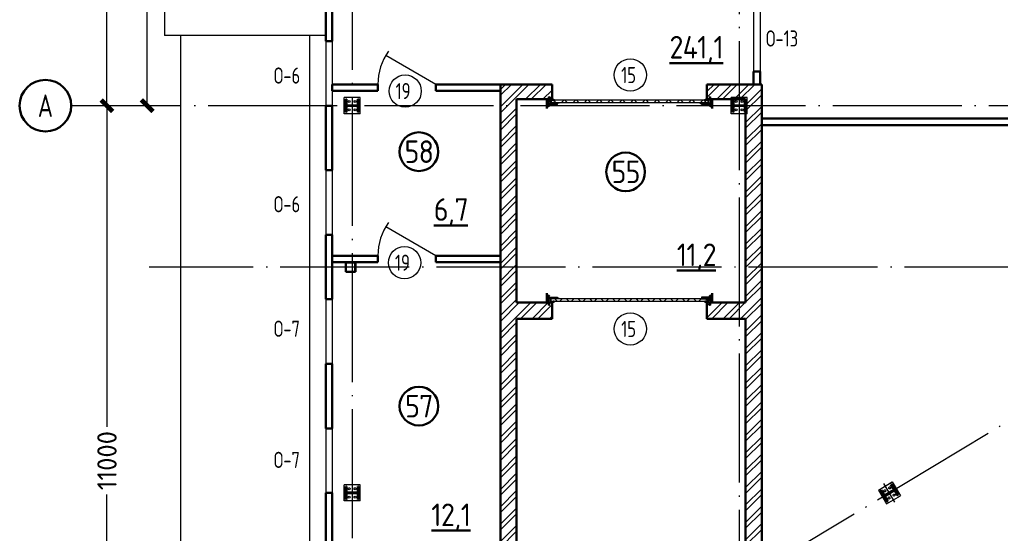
# Model space of a CAD drawing. Extents: x -965262 to 1142518, y -357520 to 71675.
# Drawn here: x -853607 to -838402, y -347874 to -339913 of the extents above; entities that cross this region are included whole.
import ezdxf

# ---------------------------------------------------------------- set-up
doc = ezdxf.new("R2010")
doc.units = 0
doc.header["$LTSCALE"] = 10
doc.linetypes.add('DOTE', pattern=[2.42, 2, -0.2, 0.02, -0.2])
doc.layers.get('0').update_dxf_attribs({"linetype": 'CONTINUOUS', "lineweight": 30})
doc.layers.get('Defpoints').update_dxf_attribs({"linetype": 'CONTINUOUS'})
doc.layers.add('DOTE', color=7, linetype='DOTE', lineweight=9)
doc.styles.add('GOST 2.304', font='isocpeur.ttf', dxfattribs={"width": 0.75, "height": 250})
doc.styles.add('GOST-2.304_Type-B', font='isocpeur.ttf', dxfattribs={"width": 0.9})
doc.styles.get("Standard").update_dxf_attribs({"font": 'isocpeur.ttf', "height": 300})
doc.dimstyles.get("Standard").update_dxf_attribs({"dimscale": 100, "dimtxt": 300, "dimasz": 1.8, "dimexe": 1.8, "dimexo": 0.625, "dimgap": 0.9, "dimtad": 0, "dimdec": 0, "dimzin": 0, "dimdsep": 46, "dimtxsty": 'Standard', "dimblk": 'ARCHTICK', "dimcen": 0.9, "dimclrd": 256, "dimclre": 256, "dimclrt": 256, "dimadec": 0, "dimazin": 0, "dimtfac": 1, "dimtdec": 0, "dimtofl": 0, "dimtmove": 0, "dimatfit": 3, "dimfxl": 1, "dimtolj": 1, "dimtzin": 0, "dimlwd": 15, "dimlwe": 15, "dimarcsym": 0})
pattern_1 = [(135, (-845431.22, -343938.05), (-89.8026, -89.8026), []), (225, (-845431.22, -343938.05), (89.8026, -89.8026), [])]

# ---------------------------------------------------------------- blocks, each defined once
blk = doc.blocks.new('MC2')
at = {"lineweight": 15}
for p, q in [((68127, 41566), (68127, 39900)), ((69794, 41566), (68127, 41566)), ((69794, 41566), (69794, 39900)), ((69794, 39900), (68127, 39900))]:
    blk.add_line(p, q, dxfattribs=at)
for p, q in [((69627, 41400), (68294, 41400)), ((68294, 41400), (68294, 41320)), ((68934, 41320), (68294, 41320)), ((68934, 41320), (68934, 40146)), ((69627, 41320), (68987, 41320)), ((68987, 41320), (68987, 40146)), ((69627, 41400), (69627, 41320)), ((68934, 40146), (68294, 40146)), ((68294, 40146), (68294, 40066)), ((69627, 40066), (68294, 40066)), ((69627, 40146), (68987, 40146)), ((69627, 40146), (69627, 40066))]:
    blk.add_line(p, q)
for centre in [(68527, 41033), (69394, 41033), (68527, 40433), (69394, 40433)]:
    blk.add_circle(centre, 107, dxfattribs=at)
blk = doc.blocks.new('anchor.bolt')
for p, q in [((-0.07, 0), (-0.07, -0.72)), ((0.07, 0), (0.07, -0.06)), ((-0.1, -0.04), (-0.07, -0.03)), ((-0.1, -0.04), (0.09, -0.06)), ((0.07, -0.07), (-0.1, -0.04)), ((-0.1, -0.11), (-0.07, -0.1)), ((-0.1, -0.11), (0.09, -0.13)), ((0.07, -0.14), (-0.1, -0.11)), ((-0.1, -0.18), (-0.07, -0.17)), ((-0.1, -0.18), (0.09, -0.2)), ((0.07, -0.21), (-0.1, -0.18)), ((-0.1, -0.25), (-0.07, -0.24)), ((-0.1, -0.25), (0.09, -0.27)), ((0.07, -0.28), (-0.1, -0.25)), ((-0.1, -0.32), (-0.07, -0.31)), ((-0.1, -0.32), (0.09, -0.34)), ((0.07, -0.35), (-0.1, -0.32)), ((-0.1, -0.39), (-0.07, -0.38)), ((-0.1, -0.39), (0.09, -0.41)), ((0.07, -0.42), (-0.1, -0.39)), ((-0.1, -0.46), (-0.07, -0.45)), ((-0.1, -0.46), (0.09, -0.48)), ((0.07, -0.49), (-0.1, -0.46)), ((-0.1, -0.53), (-0.07, -0.52)), ((-0.1, -0.53), (0.09, -0.55)), ((0.07, -0.56), (-0.1, -0.53)), ((-0.09, -0.6), (-0.07, -0.59)), ((-0.09, -0.6), (0.09, -0.62)), ((0.07, -0.63), (-0.09, -0.6)), ((-0.07, -0.72), (0, -0.8)), ((-0.04, -0.62), (-0.06, -0.63)), ((-0.06, -0.64), (-0.06, -0.63)), ((-0.06, -0.73), (-0.06, -0.64)), ((0, -0.79), (-0.06, -0.73)), ((-0.01, -0.63), (-0.04, -0.62)), ((-0.03, -0.63), (0, -0.79)), ((-0.03, -0.63), (0.01, -0.78)), ((-0.02, -0.63), (0.01, -0.77)), ((-0.01, -0.63), (0.02, -0.76)), ((0.03, -0.69), (-0.01, -0.63)), ((0, -0.64), (0.03, -0.75)), ((0, -0.8), (0.07, -0.72)), ((0, -0.79), (0.03, -0.74)), ((0.01, -0.66), (0.03, -0.74)), ((0.03, -0.74), (0.03, -0.69)), ((0.07, -0.06), (0.09, -0.06)), ((0.09, -0.06), (0.07, -0.07)), ((0.07, -0.07), (0.07, -0.13)), ((0.07, -0.13), (0.09, -0.13)), ((0.09, -0.13), (0.07, -0.14)), ((0.07, -0.14), (0.07, -0.2)), ((0.07, -0.2), (0.09, -0.2)), ((0.09, -0.2), (0.07, -0.21)), ((0.07, -0.21), (0.07, -0.27)), ((0.07, -0.27), (0.09, -0.27)), ((0.09, -0.27), (0.07, -0.28)), ((0.07, -0.28), (0.07, -0.34)), ((0.07, -0.33), (0.09, -0.34)), ((0.09, -0.34), (0.07, -0.35)), ((0.07, -0.35), (0.07, -0.41)), ((0.07, -0.4), (0.09, -0.41)), ((0.09, -0.41), (0.07, -0.42)), ((0.07, -0.42), (0.07, -0.48)), ((0.07, -0.47), (0.09, -0.48)), ((0.09, -0.48), (0.07, -0.49)), ((0.07, -0.49), (0.07, -0.55)), ((0.07, -0.55), (0.09, -0.55)), ((0.09, -0.55), (0.07, -0.56)), ((0.07, -0.56), (0.07, -0.62)), ((0.09, -0.62), (0.07, -0.63)), ((0.07, -0.62), (0.09, -0.62)), ((0.07, -0.63), (0.07, -0.72))]:
    blk.add_line(p, q)
blk.add_arc((0.16, -0.64), 0.222, 187.9982, 219.836)
blk = doc.blocks.new('Крепеж_ворот')
at = {"lineweight": 15}
h = blk.add_hatch(dxfattribs=at)
h.set_pattern_fill('ANSI31', color=256, scale=2, angle=180)
h.set_pattern_definition([(225, (746089.599, 74802.7244), (4.49013, -4.49013), [])])
h.paths.add_polyline_path([(746087, 74804), (746087, 74802), (746091, 74802), (746094, 74802), (746094, 74804)], flags=17)
h.paths.add_polyline_path([(746116, 74802, 0.165118), (746120, 74803), (746124, 74806, -0.301689), (746131, 74807), (746135, 74805, 0.130081), (746138, 74804), (746142, 74804), (746142, 74806), (746138, 74806, -0.130081), (746136, 74807), (746133, 74809, 0.301689), (746123, 74808), (746118, 74805, -0.165112), (746116, 74804), (746064, 74804, -0.414223), (746061, 74807), (746061, 74868), (746059, 74868), (746059, 74869), (746059, 74870), (746059, 74870), (746059, 74871), (746059, 74872), (746059, 74872), (746059, 74873), (746059, 74874), (746059, 74875), (746059, 74876), (746059, 74876), (746059, 74877), (746059, 74877), (746059, 74878), (746059, 74879), (746059, 74879), (746061, 74879), (746061, 74945), (746058, 74945), (746058, 74807, 0.41422), (746064, 74802)])
h = blk.add_hatch(dxfattribs=at)
h.set_pattern_fill('ANSI31', color=256, scale=2, angle=90)
h.set_pattern_definition([(135, (736343.8085, 75928.334), (-4.490128, -4.490128), [])])
edge = h.paths.add_edge_path()
edge.add_ellipse((746065, 74838), major_axis=(-1.67, 1.67), ratio=1, start_angle=45, end_angle=135, ccw=False)
edge.add_line((746063, 74838), (746063, 74868))
edge.add_line((746063, 74868), (746061, 74868))
edge.add_line((746061, 74868), (746061, 74838))
edge.add_ellipse((746065, 74838), major_axis=(-2.89, 2.89), ratio=1, start_angle=45, end_angle=135)
edge.add_line((746065, 74834), (746097, 74834))
edge.add_line((746097, 74834), (746097, 74836))
edge.add_line((746097, 74836), (746065, 74836))
edge = h.paths.add_edge_path()
edge.add_ellipse((746065, 74890), major_axis=(2.89, 2.89), ratio=1, start_angle=106, end_angle=135)
edge.add_line((746061, 74890), (746061, 74879))
edge.add_line((746061, 74879), (746063, 74879))
edge.add_line((746063, 74879), (746063, 74890))
edge.add_ellipse((746065, 74890), major_axis=(-1.67, 1.67), ratio=1, start_angle=16, end_angle=45, ccw=False)
edge.add_line((746063, 74891), (746070, 74904))
edge.add_ellipse((746079, 74899), major_axis=(7.45, 7.45), ratio=1, start_angle=-3, end_angle=106, ccw=False)
edge.add_line((746087, 74906), (746097, 74894))
edge.add_line((746097, 74894), (746099, 74895))
edge.add_line((746099, 74895), (746088, 74907))
edge.add_ellipse((746079, 74899), major_axis=(8.67, 8.67), ratio=1, start_angle=-3, end_angle=106)
edge.add_line((746068, 74905), (746062, 74892))
h = blk.add_hatch(color=256, dxfattribs=at)
h.dxf.hatch_style = 1
h.paths.add_polyline_path([(746146, 74809), (746143, 74810, 0.10613), (746142, 74810), (746136, 74809, -0.181324), (746135, 74810, 0.335683), (746120, 74809, -0.119126), (746119, 74809, 0.371631), (746118, 74808), (746118, 74808, 0.451909), (746119, 74807, 0.124341), (746121, 74808, -0.343618), (746134, 74808, 0.181324), (746137, 74808), (746143, 74808, -0.110452), (746143, 74808), (746147, 74807, -0.710497), (746147, 74805), (746143, 74804), (746136, 74804, -0.178994), (746133, 74805, 0.369834), (746130, 74805, -0.178993), (746127, 74804), (746122, 74804, 0.120709), (746122, 74804), (746120, 74803, -0.017147), (746119, 74802, 0.538795), (746120, 74802), (746127, 74802, 0.207608), (746131, 74804, -0.433918), (746132, 74804, 0.207608), (746135, 74802), (746143, 74802, 0.079707), (746143, 74802), (746148, 74804, 0.461502), (746149, 74807, -0.250825), (746149, 74808, -0.128039), (746173, 74816, 0.416657), (746174, 74816), (746174, 74817, 0.409849), (746173, 74817, 0.127248)])
for p, q in [((746058, 74807), (746058, 74945)), ((746058, 74945), (746061, 74945)), ((746059, 74879), (746063, 74879)), ((746059, 74868), (746059, 74879)), ((746059, 74868), (746063, 74868)), ((746061, 74879), (746061, 74945)), ((746061, 74879), (746061, 74890)), ((746061, 74807), (746061, 74868)), ((746061, 74838), (746061, 74868)), ((746068, 74905), (746062, 74892)), ((746070, 74904), (746063, 74891)), ((746063, 74838), (746063, 74890)), ((746064, 74883), (746063, 74883)), ((746064, 74865), (746063, 74865)), ((746064, 74883), (746064, 74874)), ((746067, 74880), (746064, 74883)), ((746064, 74875), (746064, 74873)), ((746064, 74874), (746064, 74865)), ((746067, 74868), (746064, 74865)), ((746097, 74836), (746065, 74836)), ((746097, 74834), (746065, 74834)), ((746067, 74880), (746067, 74875)), ((746067, 74873), (746067, 74868)), ((746082, 74814), (746081, 74813)), ((746081, 74813), (746081, 74806)), ((746099, 74814), (746082, 74814)), ((746086, 74813), (746086, 74806)), ((746087, 74906), (746097, 74894)), ((746088, 74907), (746099, 74895)), ((746095, 74813), (746095, 74806)), ((746097, 74894), (746099, 74895)), ((746097, 74834), (746097, 74836)), ((746099, 74814), (746100, 74813)), ((746100, 74813), (746100, 74806)), ((746174, 74817), (746174, 74816)), ((746064, 74804), (746116, 74804)), ((746064, 74802), (746116, 74802)), ((746079, 74806), (746102, 74806)), ((746079, 74806), (746079, 74804)), ((746079, 74804), (746102, 74804)), ((746102, 74806), (746102, 74804)), ((746118, 74805), (746123, 74808)), ((746120, 74803), (746124, 74806)), ((746135, 74805), (746131, 74807)), ((746136, 74807), (746133, 74809)), ((746142, 74806), (746138, 74806)), ((746138, 74804), (746142, 74804)), ((746142, 74806), (746142, 74804)), ((746142, 74804), (746142, 74806)), ((746143, 74804), (746147, 74805)), ((746143, 74802), (746148, 74804))]:
    blk.add_line(p, q)
for p, q in [((746061, 74879), (746061, 74881)), ((746061, 74834), (746061, 74868)), ((746063, 74883), (746063, 74874)), ((746063, 74874), (746063, 74865)), ((746073, 74842), (746073, 74905)), ((746073, 74896), (746077, 74892)), ((746073, 74851), (746077, 74855)), ((746074, 74886), (746074, 74861)), ((746074, 74880), (746076, 74880)), ((746074, 74867), (746076, 74867)), ((746076, 74886), (746076, 74883)), ((746076, 74883), (746076, 74886)), ((746076, 74886), (746077, 74886)), ((746076, 74864), (746076, 74883)), ((746077, 74873), (746076, 74880)), ((746076, 74880), (746076, 74867)), ((746077, 74873), (746076, 74867)), ((746076, 74864), (746076, 74861)), ((746076, 74864), (746076, 74861)), ((746076, 74861), (746077, 74861)), ((746077, 74886), (746077, 74892)), ((746077, 74861), (746077, 74855)), ((746081, 74898), (746081, 74886)), ((746081, 74849), (746081, 74861)), ((746087, 74898), (746082, 74898)), ((746082, 74886), (746087, 74886)), ((746082, 74861), (746087, 74861)), ((746087, 74849), (746082, 74849)), ((746087, 74899), (746087, 74898)), ((746087, 74886), (746087, 74898)), ((746087, 74886), (746098, 74886)), ((746087, 74849), (746087, 74861)), ((746087, 74861), (746098, 74861)), ((746087, 74847), (746087, 74849)), ((746099, 74885), (746099, 74883)), ((746099, 74883), (746099, 74864)), ((746099, 74882), (746100, 74882)), ((746099, 74865), (746100, 74865)), ((746099, 74862), (746099, 74864)), ((746100, 74861), (746100, 74886)), ((746100, 74886), (746110, 74886)), ((746100, 74861), (746110, 74861)), ((746110, 74861), (746110, 74886)), ((746110, 74881), (746225, 74881)), ((746110, 74865), (746212, 74865)), ((746114, 74877), (746225, 74877)), ((746250, 74859), (746250, 74863))]:
    blk.add_line(p, q, dxfattribs=at)
at = {"lineweight": 15, "ltscale": 0.5}
for p, q in [((746076, 74886), (746074, 74886)), ((746076, 74861), (746074, 74861))]:
    blk.add_line(p, q, dxfattribs=at)
at = {"lineweight": 15, "extrusion": (-1.7375e-14, 1, 0)}
for p, q in [((746113, 74884), (746225, 74884)), ((746113, 74863), (746113, 74884)), ((746113, 74863), (746136, 74863)), ((746117, 74857), (746117, 74829)), ((746117, 74826), (746119, 74823)), ((746119, 74823), (746123, 74825)), ((746121, 74857), (746121, 74829)), ((746123, 74825), (746121, 74828)), ((746123, 74863), (746123, 74863)), ((746250, 74863), (746123, 74863)), ((746250, 74859), (746123, 74859)), ((746124, 74840), (746124, 74849)), ((746136, 74882), (746157, 74882)), ((746136, 74863), (746136, 74882)), ((746157, 74882), (746157, 74863)), ((746157, 74863), (746212, 74863))]:
    blk.add_line(p, q, dxfattribs=at)
at = {"lineweight": 15, "ltscale": 0.5, "extrusion": (-1.7375e-14, 1, 0)}
for p, q in [((746113, 74880), (746225, 74880)), ((746136, 74866), (746113, 74866)), ((746115, 74871), (746120, 74871)), ((746121, 74857), (746117, 74857)), ((746117, 74852), (746117, 74854)), ((746121, 74840), (746117, 74840)), ((746117, 74837), (746117, 74835)), ((746121, 74829), (746117, 74829)), ((746120, 74839), (746120, 74850)), ((746124, 74848), (746120, 74848)), ((746124, 74841), (746120, 74841)), ((746123, 74869), (746123, 74863)), ((746123, 74863), (746123, 74859)), ((746140, 74863), (746140, 74859)), ((746153, 74863), (746153, 74859)), ((746212, 74866), (746157, 74866)), ((746173, 74863), (746173, 74859))]:
    blk.add_line(p, q, dxfattribs=at)
at = {"lineweight": 15, "extrusion": (-2.77556e-16, -1, 0)}
for p, q in [((746225, 74866), (746114, 74866)), ((746128, 74866), (746128, 74863)), ((746138, 74866), (746138, 74863)), ((746164, 74866), (746164, 74863)), ((746174, 74866), (746174, 74863)), ((746201, 74866), (746201, 74863)), ((746210, 74866), (746210, 74863)), ((746225, 74884), (746225, 74863))]:
    blk.add_line(p, q, dxfattribs=at)
at = {"extrusion": (-1, -4.26669e-14, 0)}
for p, q in [((746136, 74809), (746142, 74810)), ((746143, 74810), (746146, 74809)), ((746118, 74808), (746118, 74808)), ((746143, 74808), (746137, 74808)), ((746147, 74807), (746143, 74808))]:
    blk.add_line(p, q, dxfattribs=at)
at = {"extrusion": (-1, -4.2422e-14, 1.22461e-16)}
for p, q in [((746119, 74803), (746122, 74804)), ((746127, 74802), (746120, 74802)), ((746122, 74804), (746127, 74804)), ((746143, 74802), (746135, 74802)), ((746136, 74804), (746143, 74804))]:
    blk.add_line(p, q, dxfattribs=at)
at = {"lineweight": 15}
for centre, radius, start, end in [((746079, 74899), 8.28, 0, 136.0097), ((746079, 74847), 8.28, 223.9903, 0), ((746077, 74883), 0.956, 180, 270), ((746077, 74883), 0.75, 180, 270), ((746077, 74864), 0.956, 90, 180), ((746077, 74864), 0.75, 90, 180), ((746076, 74892), 0.375, 0, 45), ((746076, 74855), 0.375, 315, 0), ((746082, 74898), 0.375, 91, 180), ((746082, 74886), 0.75, 180, 270), ((746082, 74861), 0.75, 90, 180), ((746082, 74849), 0.375, 180, 269), ((746098, 74885), 0.375, 0, 90), ((746098, 74862), 0.375, 270, 0), ((746123, 74857), 5.92, 90, 180), ((746123, 74829), 5.92, 180, 199.6464), ((746123, 74857), 1.87, 90, 180), ((746129, 74855), 8.15, 194.9986, 233.9214), ((746129, 74833), 8.15, 126.0786, 165.0014), ((746123, 74829), 1.87, 180, 185.5313)]:
    blk.add_arc(centre, radius, start, end, dxfattribs=at)
for centre, radius, start, end in [((746082, 74804), 10.4, 68.2753, 87.8782), ((746091, 74798), 16.2, 73.306, 107.292), ((746099, 74804), 10.4, 92.1218, 111.7247), ((746128, 74799), 12.4, 54.8903, 129.1143), ((746128, 74799), 10.7, 54.8903, 130.7448), ((746128, 74801), 8.97, 60.3534, 127.5043), ((746128, 74801), 8.97, 60.3534, 127.5043), ((746128, 74801), 8.97, 60.3534, 127.5043), ((746143, 74810), 0.292, 71.7675, 96), ((746176, 74761), 56.8, 93.2805, 122.2878), ((746176, 74765), 50.3, 93.6593, 122.8448), ((746173, 74817), 0.6, 4.1357, 93.2805), ((746173, 74816), 0.6, 273.6593, 4.1357), ((746064, 74807), 5.62, 180, 270), ((746064, 74807), 3.11, 180, 270), ((746116, 74807), 3.11, 270, 307.5043), ((746116, 74807), 5.62, 270, 307.5043), ((746119, 74808), 0.586, 91.7247, 173.2711), ((746119, 74807), 0.586, 173.2711, 270.547), ((746118, 74812), 3.52, 271.7247, 298.8983), ((746118, 74812), 5.21, 270.547, 298.8983), ((746128, 74801), 6.46, 60.3534, 127.5043), ((746136, 74811), 3.54, 234.8903, 276), ((746136, 74811), 1.86, 234.8903, 276), ((746138, 74810), 5.62, 240.3534, 270), ((746138, 74810), 3.11, 240.3534, 270), ((746143, 74808), 0.292, 70.7873, 96), ((746147, 74806), 0.562, 289.2127, 70.7873), ((746147, 74806), 2.25, 288.2291, 27.3228), ((746150, 74807), 0.586, 151, 207.3228)]:
    blk.add_arc(centre, radius, start, end)
at = {"lineweight": 15, "ltscale": 0.5}
for centre, radius, start, end in [((746119, 74852), 2.25, 195, 270), ((746119, 74836), 2.25, 90, 165), ((746119, 74850), 0.375, 0, 90), ((746119, 74839), 0.375, 270, 0)]:
    blk.add_arc(centre, radius, start, end, dxfattribs=at)
at = {"extrusion": (-1.22461e-16, -5.20252e-30, -1)}
for centre, radius, start, end in [((-746120, 74802), 0.187, 270, 62.4687), ((-746122, 74803), 0.586, 62.4687, 90), ((-746127, 74809), 4.69, 229.4077, 270), ((-746127, 74807), 4.69, 223.0863, 270), ((-746131, 74803), 2.32, 49.4077, 130.5923), ((-746131, 74803), 0.637, 43.0863, 136.9137), ((-746135, 74807), 4.69, 270, 316.9137), ((-746136, 74809), 4.69, 270, 310.5923), ((-746143, 74804), 0.292, 250.7873, 270), ((-746143, 74802), 0.292, 251.7709, 270)]:
    blk.add_arc(centre, radius, start, end, dxfattribs=at)
at = {"extrusion": (0, 0, -1)}
for centre, major_axis, start_param, end_param in [((746065, 74890), (2.89, 2.89), 3.926991, 4.433136), ((746065, 74838), (-2.89, 2.89), 3.926991, 5.497787), ((746065, 74890), (-1.67, 1.67), 5.497787, 6.003933), ((746065, 74838), (-1.67, 1.67), 3.926991, 5.497787), ((746079, 74899), (8.67, 8.67), 4.433136, 6.335545), ((746079, 74899), (7.45, 7.45), 4.433136, 6.335545)]:
    blk.add_ellipse(centre, major_axis=major_axis, ratio=1, start_param=start_param, end_param=end_param, dxfattribs=at)
for points in [[(746067, 74875), (746066, 74875), (746064, 74875)], [(746064, 74873), (746066, 74873), (746067, 74873)]]:
    blk.add_rational_spline(points, [1, 1.01284142743, 1], degree=2)
at = {"lineweight": 15, "ltscale": 0.5}
for points, knots in [([(746115, 74871), (746115, 74871), (746114, 74871), (746114, 74871), (746114, 74872), (746113, 74872), (746113, 74872), (746113, 74873), (746113, 74873), (746113, 74873)], [0.37141352, 0.37141352, 0.37141352, 0.37141352, 0.39402571, 0.39402571, 0.41663789, 0.41663789, 0.43959523, 0.43959523, 0.46255257, 0.46255257, 0.46255257, 0.46255257]), ([(746123, 74869), (746123, 74869), (746123, 74869), (746122, 74870), (746122, 74870), (746122, 74871), (746122, 74871), (746121, 74871), (746121, 74871), (746120, 74871)], [0.28027447, 0.28027447, 0.28027447, 0.28027447, 0.30323181, 0.30323181, 0.32618916, 0.32618916, 0.34880134, 0.34880134, 0.37141352, 0.37141352, 0.37141352, 0.37141352])]:
    blk.add_open_spline(points, degree=3, knots=knots, dxfattribs=at)
at = {"lineweight": 15}
for points in [[(746117, 74827), (746117, 74827), (746117, 74826), (746117, 74826)], [(746121, 74828), (746121, 74828), (746121, 74828), (746121, 74829)]]:
    blk.add_open_spline(points, degree=3, dxfattribs=at)
at = {"xscale": -50.80000000000001, "yscale": 50.80000000000001, "zscale": 50.80000000000001}
blk.add_blockref('anchor.bolt', (746091, 74804), dxfattribs=at)
blk = doc.blocks.new('_ArchTick')
at = {"color": 0, "linetype": 'ByBlock', "lineweight": 0, "const_width": 0.4}
blk.add_lwpolyline([(-0.5, -0.5), (0.5, 0.5)], dxfattribs=at)
blk = doc.blocks.new('*D2690')
at = {"lineweight": 15, "transparency": 16777216}
for p, q in [((-852315, -341247), (-852433, -341247)), ((-852253, -341247), (-852253, -346222)), ((-852253, -352247), (-852253, -347272)), ((-852315, -352247), (-852433, -352247))]:
    blk.add_line(p, q, dxfattribs=at)
at = {"layer": 'Defpoints', "color": 0, "lineweight": 30, "transparency": 16777216}
for p in [(-852253, -341247, -1451), (-852253, -352247), (-852253, -352247)]:
    blk.add_point(p, dxfattribs=at)
at = {"lineweight": 15, "transparency": 16777216, "xscale": 180, "yscale": 180, "zscale": 180}
for p, rotation in [((-852253, -341247), 90), ((-852253, -352247), 270)]:
    blk.add_blockref('_ArchTick', p, dxfattribs=dict(at, rotation=rotation))
at = {"lineweight": 15, "transparency": 16777216, "insert": (-852253, -346747), "char_height": 300, "attachment_point": 5, "rotation": 90}
blk.add_mtext('\\A1;11000', dxfattribs=at)
blk = doc.blocks.new('*D2691')
at = {"lineweight": 15, "transparency": 16777216}
for p, q in [((-851692, -335247), (-851810, -335247)), ((-851630, -335247), (-851630, -337767)), ((-851630, -341247), (-851630, -338727)), ((-851692, -341247), (-851810, -341247))]:
    blk.add_line(p, q, dxfattribs=at)
at = {"layer": 'Defpoints', "color": 0, "lineweight": 30, "transparency": 16777216}
for p in [(-851630, -335247), (-851630, -335247), (-851630, -341247)]:
    blk.add_point(p, dxfattribs=at)
at = {"lineweight": 15, "transparency": 16777216, "xscale": 180, "yscale": 180, "zscale": 180}
for p, rotation in [((-851630, -335247), 90), ((-851630, -341247), 270)]:
    blk.add_blockref('_ArchTick', p, dxfattribs=dict(at, rotation=rotation))
at = {"lineweight": 15, "transparency": 16777216, "insert": (-851630, -338247), "char_height": 300, "attachment_point": 5, "rotation": 90}
blk.add_mtext('\\A1;6000', dxfattribs=at)
blk = doc.blocks.new('*D2697')
at = {"lineweight": 15, "transparency": 16777216}
for p, q in [((-852315, -317247), (-852433, -317247)), ((-852253, -317247), (-852253, -328647)), ((-852253, -341247), (-852253, -329847)), ((-852315, -341247), (-852433, -341247))]:
    blk.add_line(p, q, dxfattribs=at)
at = {"layer": 'Defpoints', "color": 0, "lineweight": 30, "transparency": 16777216}
for p in [(-852253, -317247), (-852253, -317247), (-852253, -341247)]:
    blk.add_point(p, dxfattribs=at)
at = {"lineweight": 15, "transparency": 16777216, "xscale": 180, "yscale": 180, "zscale": 180}
for p, rotation in [((-852253, -317247), 90), ((-852253, -341247), 270)]:
    blk.add_blockref('_ArchTick', p, dxfattribs=dict(at, rotation=rotation))
at = {"lineweight": 15, "transparency": 16777216, "insert": (-852253, -329247), "char_height": 300, "attachment_point": 5, "rotation": 90}
blk.add_mtext('\\A1;24000', dxfattribs=at)

msp = doc.modelspace()

# ---------------------------------------------------------------- hatches: boundary and pattern name
at = {"lineweight": 15}
h = msp.add_hatch(dxfattribs=at)
h.set_pattern_fill('ANSI32', color=256, scale=20, style=0)
h.set_pattern_definition([(45, (-1267480.36, -422871.15), (-134.70384, 134.70384), []), (45, (-1267390.56, -422871.15), (-134.70384, 134.70384), [])])
h.paths.add_polyline_path([(-845352, -340917), (-845652, -340917), (-845652, -341147), (-845352, -341147)])
h.paths.add_polyline_path([(-842652, -340917), (-842952, -340917), (-842952, -341147), (-842652, -341147)])
h.paths.add_polyline_path([(-845352, -344297), (-845652, -344297), (-845652, -344547), (-845352, -344547)])
h.paths.add_polyline_path([(-842652, -344297), (-842952, -344297), (-842952, -344547), (-842652, -344547)])
h.paths.add_polyline_path([(-842102, -352046.9), (-842352, -352046.9), (-842352, -352122), (-842327, -352122), (-842327, -352372), (-842352, -352372), (-842352, -352557), (-842102, -352557)])
h.paths.add_polyline_path([(-839032, -352046.9), (-839282, -352046.9), (-839282, -352557), (-839032, -352557)])
h.paths.add_polyline_path([(-845902, -344547), (-845652, -344547), (-845652, -344297), (-845902, -344297), (-845902, -341147), (-845652, -341147), (-845652, -340917), (-846152, -340917), (-846152, -341017), (-846152, -350572), (-846152, -352557), (-845902, -352557), (-845902, -348797)])
h.paths.add_polyline_path([(-842351.9, -349047.1), (-842351.9, -344547), (-842652, -344547), (-842652, -344297), (-842352, -344297), (-842352, -341147), (-842652, -341147), (-842652, -340917), (-842102, -340917), (-842102, -348797), (-839032, -348796.9), (-839032, -349047), (-842351.9, -349047.1)])
h.paths.add_polyline_path([(-839032, -349646.9), (-839282, -349646.9), (-839282, -349046.9), (-839032, -349046.9)])
h.paths.add_polyline_path([(-842102, -349646.9), (-842351.9, -349646.9), (-842351.9, -349047.1), (-842102, -349047.1)])
h = msp.add_hatch(dxfattribs=at)
h.set_pattern_fill('ANSI37', color=256, scale=40, angle=90)
h.set_pattern_definition(pattern_1)
h.paths.add_polyline_path([(-845368.4, -341202.9), (-845568.4, -341202.9), (-845568.4, -341162.9), (-845368.4, -341162.9)], flags=16)
h.paths.add_polyline_path([(-842935.7, -341202.9), (-845568.4, -341202.9), (-845568.4, -341162.9), (-842935.7, -341162.9)])
h = msp.add_hatch(dxfattribs=at)
h.set_pattern_fill('ANSI37', color=256, scale=40, angle=90)
h.set_pattern_definition(pattern_1)
h.paths.add_polyline_path([(-845368.4, -344241.1), (-845568.4, -344241.1), (-845568.4, -344281.1), (-845368.4, -344281.1)], flags=16)
h.paths.add_polyline_path([(-842935.7, -344241.1), (-845568.4, -344241.1), (-845568.4, -344281.1), (-842935.7, -344281.1)])

# ---------------------------------------------------------------- linework, layer by layer
at = {"lineweight": 15, "ltscale": 200}
for p, q in [((-851362, -336336.6, 1808.5), (-851362, -340157, 1808.5)), ((-848862, -340157, 1808.5), (-851362, -340157, 1808.5)), ((-851112, -340157, 1808.5), (-851112, -352657, 1808.5)), ((-849112, -340157, 1808.5), (-849112, -352657, 1808.5))]:
    msp.add_line(p, q, dxfattribs=at)
at = {"ltscale": 200}
for p, q in [((-848862, -339547, 1808.5), (-848862, -340247, 1808.5)), ((-848762, -339547, 1808.5), (-848762, -340247, 1808.5)), ((-848762, -340917, 1808.5), (-848052, -340917, 1808.5)), ((-848762, -340917, 1808.5), (-848052, -340917, 1808.5)), ((-848762, -340917, 1808.5), (-848762, -341017, 1808.5)), ((-848762, -341017, 1808.5), (-848052, -341017, 1808.5)), ((-848762, -341017, 1808.5), (-848052, -341017, 1808.5)), ((-847152, -340917, 1808.5), (-846152, -340917, 1808.5)), ((-847152, -340917, 1808.5), (-846152, -340917, 1808.5)), ((-847152, -341017, 1808.5), (-846152, -341017, 1808.5)), ((-847152, -341017, 1808.5), (-846152, -341017, 1808.5)), ((-846152, -350572, 1808.5), (-846152, -340917, 1808.5)), ((-846152, -340917, 1808.5), (-846152, -341017, 1808.5)), ((-845352, -340917, 1808.5), (-846152, -340917, 1808.5)), ((-845352, -341147, 1808.5), (-845352, -340917, 1808.5)), ((-842102, -340917, 1808.5), (-842952, -340917, 1808.5)), ((-842952, -340917, 1808.5), (-842952, -341147, 1808.5)), ((-845902, -344297, 1808.5), (-845902, -341147, 1808.5)), ((-845352, -341147, 1808.5), (-845902, -341147, 1808.5)), ((-842352, -341147, 1808.5), (-842952, -341147, 1808.5)), ((-848862, -341247, 1808.5), (-848862, -342247, 1808.5)), ((-848762, -341247, 1808.5), (-848762, -342247, 1808.5)), ((-848862, -343247, -1451.3), (-848862, -344247, -1451.3)), ((-848762, -343247, -1451.3), (-848762, -344247, -1451.3)), ((-848762, -343572, 1808.5), (-848052, -343572, 1808.5)), ((-848762, -343572, 1808.5), (-848762, -343672, 1808.5)), ((-848052, -343572, 1808.5), (-848052, -343672, 1808.5)), ((-847152, -343572, 1808.5), (-846152, -343572, 1808.5)), ((-846152, -343572, 1808.5), (-846152, -343672, 1808.5)), ((-848762, -343672, 1808.5), (-848052, -343672, 1808.5)), ((-847152, -343672, 1808.5), (-846152, -343672, 1808.5)), ((-845352, -344297, 1808.5), (-845902, -344297, 1808.5)), ((-845352, -344297, 1808.5), (-845352, -344547, 1808.5)), ((-842352, -344297, 1808.5), (-842952, -344297, 1808.5)), ((-842952, -344297, 1808.5), (-842952, -344547, 1808.5)), ((-845902, -348797, 1808.5), (-845902, -344547, 1808.5)), ((-845352, -344547, 1808.5), (-845902, -344547, 1808.5)), ((-842352, -344547, 1808.5), (-842952, -344547, 1808.5)), ((-848862, -345247, -1451.3), (-848862, -346247, -1451.3)), ((-848762, -345247, -1451.3), (-848762, -346247, -1451.3)), ((-848862, -347247, -1451.3), (-848862, -348247, -1451.3)), ((-848762, -347247, -1451.3), (-848762, -348247, -1451.3))]:
    msp.add_line(p, q, dxfattribs=at)
at = {"lineweight": 15}
for p, q in [((-842227, -339747, 541.5), (-842227, -340717, 1591.9)), ((-842127, -339747), (-842127, -340717, 1050.4)), ((-848862, -340247, 1808.5), (-848862, -341247, -1451.3)), ((-848762, -340247, 1808.5), (-848762, -341247, 1808.5)), ((-847152, -340917, 1808.5), (-847931.4, -340467, 1808.5)), ((-842935.7, -341162.9, 1808.5), (-845368.4, -341162.9, 1808.5)), ((-845368.4, -341162.9, 1808.5), (-845368.4, -341202.9, 1808.5)), ((-842935.7, -341202.9, 1808.5), (-845368.4, -341202.9, 1808.5)), ((-842935.7, -341162.9, 1808.5), (-842935.7, -341202.9, 1808.5)), ((-848862, -342247, 1808.5), (-848862, -343247, -1451.3)), ((-848762, -342247, 1808.5), (-848762, -343247, -1451.3)), ((-847152, -343572, 1808.5), (-847931.4, -343122, 1808.5)), ((-842935.7, -344241.1, 1808.5), (-845368.4, -344241.1, 1808.5)), ((-845368.4, -344281.1, 1808.5), (-845368.4, -344241.1, 1808.5)), ((-842935.7, -344281.1, 1808.5), (-842935.7, -344241.1, 1808.5)), ((-848862, -344247, -1451.3), (-848862, -345247, -1451.3)), ((-848762, -344247, -1451.3), (-848762, -345247, -1451.3)), ((-842935.7, -344281.1, 1808.5), (-845368.4, -344281.1, 1808.5)), ((-848862, -346247, -1451.3), (-848862, -347247, -1451.3)), ((-848762, -346247, -1451.3), (-848762, -347247, -1451.3)), ((-840294, -347204.2, 1808.5), (-840079.6, -347075.5, 1808.5)), ((-840079.6, -347075.5, 1808.5), (-839951, -347289.8, 1808.5)), ((-840294, -347204.2, 1808.5), (-840165.3, -347418.5, 1808.5)), ((-840165.3, -347418.5, 1808.5), (-839951, -347289.8, 1808.5))]:
    msp.add_line(p, q, dxfattribs=at)
for p, q in [((-848862, -340247, 1808.5), (-848762, -340247, 1808.5)), ((-842227, -340717), (-842127, -340717)), ((-848052, -340917, 1808.5), (-848052, -341017, 1808.5)), ((-847152, -340917, 1808.5), (-847152, -341017, 1808.5)), ((-842102, -340917, 1808.5), (-842102, -348797, 1808.5)), ((-842102, -341047, 1808.5), (-842102, -348797, 1808.5)), ((-842352, -341147), (-842352, -344297, 1808.5)), ((-848862, -341247, 1808.5), (-848762, -341247, 1808.5)), ((-848862, -342247, -1451.3), (-848762, -342247, -1451.3)), ((-848862, -343247, -1451.3), (-848762, -343247, -1451.3)), ((-847152, -343572, 1808.5), (-847152, -343672, 1808.5)), ((-848862, -344247, -1451.3), (-848762, -344247, -1451.3)), ((-842352, -344547, 1808.5), (-842351.9, -349047, 1808.5)), ((-842352, -344547, 1808.5), (-842351.9, -349646.9, 1808.5)), ((-848862, -345247, -1451.3), (-848762, -345247, -1451.3)), ((-848862, -345247, -1451.3), (-848762, -345247, -1451.3)), ((-848862, -345247, -1451.3), (-848762, -345247, -1451.3)), ((-848862, -346247, -1451.3), (-848762, -346247, -1451.3)), ((-840098.5, -347116, 1808.5), (-840088.2, -347109.8, 1808.5)), ((-840098.5, -347116, 1808.5), (-840049.1, -347198.3, 1808.5)), ((-840088.2, -347109.8, 1808.5), (-839985.3, -347281.3, 1808.5)), ((-848862, -347247, -1451.3), (-848762, -347247, -1451.3)), ((-848862, -347247, -1451.3), (-848762, -347247, -1451.3)), ((-840259.7, -347212.7, 1808.5), (-840249.4, -347206.6, 1808.5)), ((-840259.7, -347212.7, 1808.5), (-840156.8, -347384.2, 1808.5)), ((-840249.4, -347206.6, 1808.5), (-840200, -347288.9, 1808.5)), ((-840200, -347288.9, 1808.5), (-840049.1, -347198.3, 1808.5)), ((-840195.9, -347295.7, 1808.5), (-840045, -347205.1, 1808.5)), ((-840045, -347205.1, 1808.5), (-839995.6, -347287.4, 1808.5)), ((-839995.6, -347287.4, 1808.5), (-839985.3, -347281.3, 1808.5)), ((-840195.9, -347295.7, 1808.5), (-840146.5, -347378, 1808.5)), ((-840156.8, -347384.2, 1808.5), (-840146.5, -347378, 1808.5))]:
    msp.add_line(p, q)
at = {"extrusion": (0, 0, -1)}
for p, q in [((-842227, -340917, 1808.5), (-842227, -340717, 1591.9)), ((-842127, -340717, 1591.9), (-842127, -340917, 1808.5)), ((-842227, -340917, 1808.5), (-842127, -340917, 1808.5)), ((-842102, -341447, 1808.5), (-831302, -341447, 174)), ((-842102, -341547, 1808.5), (-842102, -341447, 1808.5)), ((-831302, -341547, 174), (-842102, -341547, 1808.5)), ((-848552, -343822, 1808.5), (-848552, -343672, 1808.5)), ((-848552, -343672, 1808.5), (-848402, -343672, 1808.5)), ((-848548.8, -343675.2, 1808.5), (-848548.8, -343818.8, 1808.5)), ((-848405.2, -343675.2, 1808.5), (-848548.8, -343675.2, 1808.5)), ((-848405.2, -343818.8, 1808.5), (-848405.2, -343675.2, 1808.5)), ((-848402, -343672, 1808.5), (-848402, -343822, 1808.5)), ((-848402, -343822, 1808.5), (-848552, -343822, 1808.5)), ((-848548.8, -343818.8, 1808.5), (-848405.2, -343818.8, 1808.5))]:
    msp.add_line(p, q, dxfattribs=at)
at = {"lineweight": 15}
for centre in [(-844139.4, -340771), (-847629.4, -341020, -4711.1), (-847639, -343679.4, -4711.1), (-844139.4, -344706)]:
    msp.add_circle(centre, 250, dxfattribs=at)
for centre in [(-847417, -341959.2, -4711.1), (-844211.7, -342272.2, -4711.1), (-847417, -345902.7, -4711.1)]:
    msp.add_circle(centre, 300)
for centre in [(-847152, -340917, 1808.5), (-847152, -343572, 1808.5)]:
    msp.add_arc(centre, 900, 145, 180, dxfattribs=at)
for centre in [(-840194.5, -347214.4, 1808.5), (-840117.4, -347168.1, 1808.5), (-840050.4, -347279.6, 1808.5), (-840127.6, -347325.9, 1808.5)]:
    msp.add_ellipse(centre, major_axis=(11.3, 11.3), ratio=1, start_param=1.3260197, end_param=7.609205, dxfattribs=at)
for points in [[(-845428.2, -341218.2, -1460.5), (-845426.4, -341218.2, -1460.5), (-845425.1, -341218.2, -1460.5)], [(-845428.2, -341218.2, -1460.5), (-845426.4, -341218.2, -1460.5), (-845425.1, -341218.2, -1460.5)], [(-845428.2, -341218.2, -1460.5), (-845426.4, -341218.2, -1460.5), (-845425.1, -341218.2, -1460.5)], [(-845428.2, -341218.2, -1460.5), (-845426.4, -341218.2, -1460.5), (-845425.1, -341218.2, -1460.5)], [(-845428.2, -341218.2, -1460.5), (-845426.4, -341218.2, -1460.5), (-845425.1, -341218.2, -1460.5)], [(-845428.2, -341218.2, -1460.5), (-845426.4, -341218.2, -1460.5), (-845425.1, -341218.2, -1460.5)], [(-845428.2, -341218.2, -1460.5), (-845426.4, -341218.2, -1460.5), (-845425.1, -341218.2, -1460.5)], [(-845425.1, -341220.5, -1460.5), (-845426.4, -341220.5, -1460.5), (-845428.2, -341220.5, -1460.5)], [(-845425.1, -341220.5, -1460.5), (-845426.4, -341220.5, -1460.5), (-845428.2, -341220.5, -1460.5)], [(-845425.1, -341220.5, -1460.5), (-845426.4, -341220.5, -1460.5), (-845428.2, -341220.5, -1460.5)], [(-845425.1, -341220.5, -1460.5), (-845426.4, -341220.5, -1460.5), (-845428.2, -341220.5, -1460.5)], [(-845425.1, -341220.5, -1460.5), (-845426.4, -341220.5, -1460.5), (-845428.2, -341220.5, -1460.5)], [(-845425.1, -341220.5, -1460.5), (-845426.4, -341220.5, -1460.5), (-845428.2, -341220.5, -1460.5)], [(-845425.1, -341220.5, -1460.5), (-845426.4, -341220.5, -1460.5), (-845428.2, -341220.5, -1460.5)], [(-845425.1, -344223.5, -1460.5), (-845426.4, -344223.5, -1460.5), (-845428.2, -344223.5, -1460.5)], [(-845425.1, -344223.5, -1460.5), (-845426.4, -344223.5, -1460.5), (-845428.2, -344223.5, -1460.5)], [(-845425.1, -344223.5, -1460.5), (-845426.4, -344223.5, -1460.5), (-845428.2, -344223.5, -1460.5)], [(-845428.2, -344225.8, -1460.5), (-845426.4, -344225.8, -1460.5), (-845425.1, -344225.8, -1460.5)], [(-845428.2, -344225.8, -1460.5), (-845426.4, -344225.8, -1460.5), (-845425.1, -344225.8, -1460.5)], [(-845428.2, -344225.8, -1460.5), (-845426.4, -344225.8, -1460.5), (-845425.1, -344225.8, -1460.5)]]:
    msp.add_rational_spline(points, [1, 1.01284142743, 1], degree=2)
at = {"layer": 'DOTE', "ltscale": 100, "extrusion": (0, -1, 0)}
for p, q in [((-842452, -279747, -1451.3), (-842452, -355782.3, -1451.3)), ((-848452, -280610.2, -1451.3), (-848452, -355782.3, -1451.3))]:
    msp.add_line(p, q, dxfattribs=at)
at = {"layer": 'DOTE', "ltscale": 100}
for p, q in [((-780922, -341247, -1451.3), (-852807.2, -341247, -1451.3)), ((-830292.9, -341346.5, 1914.8), (-848652, -352367.1, -1488.4)), ((-794326.2, -343747, -1451.3), (-851599.7, -343747, -1451.3)), ((-840036.4, -347390.4, 1808.5), (-840208.5, -347103.6, 1808.5))]:
    msp.add_line(p, q, dxfattribs=at)
at = {"layer": 'DOTE', "linetype": 'Continuous', "lineweight": 30}
msp.add_circle((-853207.2, -341247, -1451.3), 400, dxfattribs=at)

# ---------------------------------------------------------------- block references
at = {"lineweight": 15, "xscale": 0.1500000000232831, "yscale": 0.1500000000232831, "zscale": 0.1500000000232831, "rotation": 270}
for p in [(-854561.9, -330902.9), (-848561.9, -330902.9), (-854561.9, -336902.9, 1808.5)]:
    msp.add_blockref('MC2', p, dxfattribs=at)
at = {"xscale": -1, "rotation": 180}
msp.add_blockref('Крепеж_ворот', (-1591492.3, -266345.4, 1808.5), dxfattribs=at)
at = {"rotation": 180}
msp.add_blockref('Крепеж_ворот', (-96811.8, -266345.4, 1808.5), dxfattribs=at)
msp.add_blockref('Крепеж_ворот', (-1591492.3, -419098.6, 1808.5))
at = {"xscale": -1}
msp.add_blockref('Крепеж_ворот', (-96811.8, -419098.6, 1808.5), dxfattribs=at)

# ---------------------------------------------------------------- texts
at = {"width": 0.75}
for s, p in [('О-13', (-842036.8, -340330.2, 9068.8)), ('О-6', (-849666.4, -340905.2, 13574.9)), ('О-6', (-849666.4, -342898.8, 13574.9)), ('О-7', (-849666.4, -344828.2, 13574.9)), ('О-7', (-849666.4, -346860.6, 13574.9))]:
    msp.add_text(s, height=250, dxfattribs=at).set_placement(p)
at = {"lineweight": 15, "width": 0.75}
for s, p in [('15', (-844280.8, -340896.7)), ('19', (-847778.3, -341145.2, -4711.1)), ('19', (-847787.8, -343804.6, -4711.1)), ('15', (-844280.8, -344831.6))]:
    msp.add_text(s, height=250, dxfattribs=at).set_placement(p)
at = {"char_height": 350, "attachment_point": 5, "style": 'GOST-2.304_Type-B'}
for s, insert, width in [('{\\fISOCPEUR|b0|i0|c0|p34;\\T0.95;\\L241,1}', (-843116.2, -340381.9, 1759.8), 2000), ('{\\fISOCPEUR|b0|i0|c0|p34;\\T0.95;58}', (-847417, -341959.2), 800), ('{\\fISOCPEUR|b0|i0|c0|p34;\\T0.95;55}', (-844211.7, -342272.2), 800), ('{\\fISOCPEUR|b0|i0|c0|p34;\\T0.95;\\L6,7}', (-846921, -342896.9, 1759.8), 2000), ('{\\fISOCPEUR|b0|i0|c0|p34;\\T0.95;\\L11,2}', (-843116.2, -343597.8, 1759.8), 2000), ('{\\fISOCPEUR|b0|i0|c0|p34;\\T0.95;57}', (-847417, -345902.7), 800), ('{\\fISOCPEUR|b0|i0|c0|p34;\\T0.95;\\L12,1}', (-846921, -347626.9, 1759.8), 2000)]:
    msp.add_mtext(s, dxfattribs=dict(at, insert=insert, width=width))
at = {"layer": 'DOTE', "linetype": 'Continuous', "lineweight": 30, "ltscale": 100, "insert": (-853207.2, -341247, -1451.3), "char_height": 350, "width": 800, "attachment_point": 5, "style": 'GOST 2.304'}
msp.add_mtext('А', dxfattribs=at)

# ---------------------------------------------------------------- dimensions: what is measured, and where the dimension line sits
at = {"lineweight": 15}
for base, p1, p2, picture, middle in [((-852252.7, -317247), (-852252.7, -341247), (-852252.7, -317247), '*D2697', (-852252.7, -329247)), ((-851630, -335247, -1451.3), (-851630, -341247, -1451.3), (-851630, -335247, -1451.3), '*D2691', (-851630, -338247, -1451.3)), ((-852252.7, -352247), (-852252.7, -341247, -1451.3), (-852252.7, -352247), '*D2690', (-852252.7, -346747))]:
    dim = msp.add_linear_dim(base=base, p1=p1, p2=p2, angle=90, dimstyle='Standard', dxfattribs=at)
    dim.commit()
    dim.dimension.update_dxf_attribs({"geometry": picture, "text_midpoint": middle})

doc.saveas('drawing.dxf')
